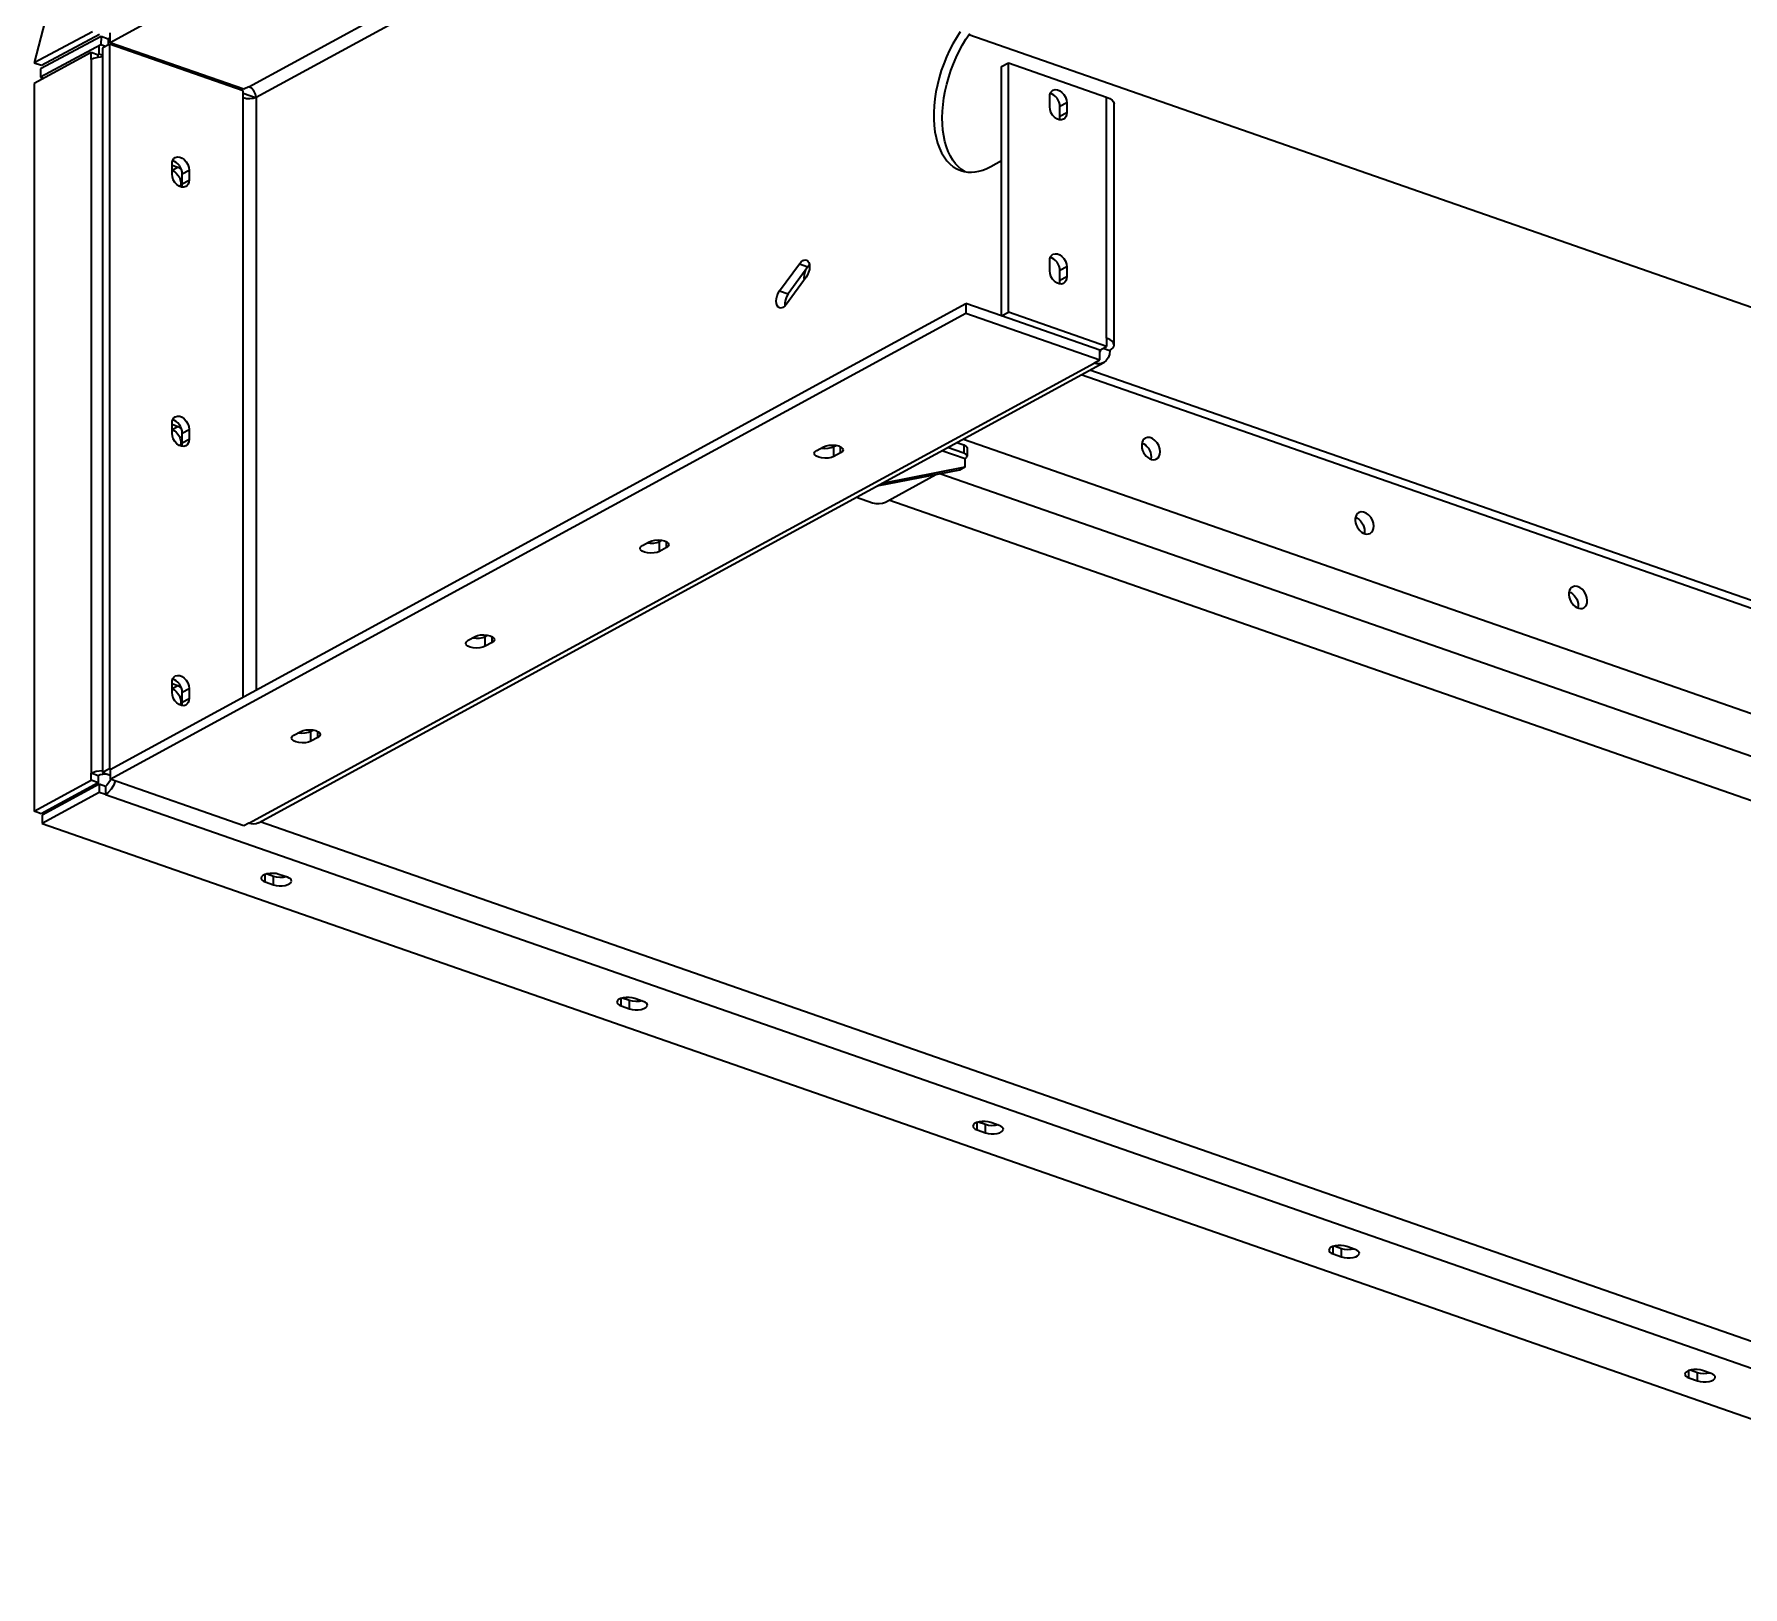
# Model space of a CAD drawing. Header units: millimetres. Extents: x 0 to 594, y 0 to 420.
# Drawn here: x 353.8 to 447.5, y 193.4 to 278.5 of the extents above; entities that cross this region are included whole.
import ezdxf

# ---------------------------------------------------------------- set-up
doc = ezdxf.new("R2010")
doc.units = ezdxf.units.MM

msp = doc.modelspace()

# ---------------------------------------------------------------- linework, layer by layer
at = {"color": 1, "lineweight": 35}
for p, q in [((377.639, 369.335), (353.805, 276.97)), ((404.9, 303.636), (357.967, 278.072)), ((365.576, 275.659), (406.852, 298.142)), ((406.852, 297.343), (365.966, 275.073)), ((356.995, 278.676), (353.805, 276.97)), ((357.465, 278.407), (354.143, 276.63)), ((354.196, 276.834), (357.385, 278.54)), ((357.465, 278.407), (357.463, 277.956)), ((357.856, 278.271), (357.465, 278.407)), ((357.856, 278.271), (357.967, 278.36)), ((357.967, 278.072), (357.967, 278.612)), ((404.377, 278.345), (404.182, 278.008)), ((404.584, 278.666), (404.377, 278.345)), ((404.901, 278.271), (405.104, 278.576)), ((405.066, 278.521), (455.557, 260.92)), ((356.923, 277.53), (353.8, 275.828)), ((357.463, 277.956), (354.141, 276.179)), ((356.923, 277.143), (356.923, 277.53)), ((357.314, 277.394), (356.923, 277.53)), ((357.369, 277.438), (357.298, 277.399)), ((357.314, 277.272), (357.314, 277.394)), ((357.369, 277.438), (357.369, 277.888)), ((357.548, 277.376), (357.369, 277.438)), ((357.712, 277.869), (357.463, 277.956)), ((357.923, 277.984), (357.548, 277.78)), ((357.548, 277.78), (357.548, 238.034)), ((357.856, 278.271), (357.854, 277.947)), ((357.923, 277.984), (357.923, 238.239)), ((365.263, 275.425), (357.923, 277.984)), ((365.307, 275.513), (357.967, 278.072)), ((358.101, 278.025), (358.027, 277.948)), ((404, 277.657), (403.833, 277.293)), ((404.182, 278.008), (404, 277.657)), ((404.363, 277.268), (404.529, 277.615)), ((404.529, 277.615), (404.709, 277.95)), ((404.709, 277.95), (404.901, 278.271)), ((353.805, 276.97), (354.196, 276.834)), ((354.143, 276.63), (354.141, 276.179)), ((357.052, 277.201), (356.923, 277.143)), ((356.923, 277.143), (356.923, 237.99)), ((357.202, 277.248), (357.052, 277.201)), ((357.548, 277.301), (357.202, 277.248)), ((403.548, 276.538), (403.432, 276.152)), ((403.682, 276.919), (403.548, 276.538)), ((403.833, 277.293), (403.682, 276.919)), ((403.954, 276.174), (404.074, 276.545)), ((404.074, 276.545), (404.211, 276.91)), ((404.211, 276.91), (404.363, 277.268)), ((406.852, 276.763), (407.227, 276.968)), ((406.852, 263.083), (406.852, 276.763)), ((407.227, 263.287), (407.227, 276.968)), ((407.227, 276.968), (412.615, 275.089)), ((353.8, 275.828), (353.8, 235.903)), ((354.141, 276.179), (354.246, 276.143)), ((354.246, 276.071), (354.246, 276.187)), ((365.576, 275.659), (365.307, 275.513)), ((365.725, 275.573), (365.576, 275.659)), ((365.852, 275.431), (365.725, 275.573)), ((403.334, 275.764), (403.255, 275.375)), ((403.432, 276.152), (403.334, 275.764)), ((403.764, 275.424), (403.85, 275.8)), ((403.85, 275.8), (403.954, 276.174)), ((409.673, 275.462), (409.786, 275.497)), ((409.786, 275.497), (409.912, 275.489)), ((365.263, 275.039), (365.263, 275.425)), ((365.263, 275.295), (365.939, 275.059)), ((365.436, 275), (365.263, 275.039)), ((365.263, 242.173), (365.263, 275.039)), ((365.631, 274.992), (365.436, 275)), ((365.817, 275.018), (365.631, 274.992)), ((365.966, 275.073), (365.817, 275.018)), ((365.936, 275.255), (365.852, 275.431)), ((365.966, 275.073), (365.936, 275.255)), ((365.966, 275.073), (365.966, 242.556)), ((403.156, 274.609), (403.137, 274.236)), ((403.196, 274.99), (403.156, 274.609)), ((403.255, 275.375), (403.196, 274.99)), ((403.616, 274.314), (403.647, 274.679)), ((403.647, 274.679), (403.696, 275.05)), ((403.696, 275.05), (403.764, 275.424)), ((409.492, 275.098), (409.504, 275.216)), ((409.492, 274.558), (409.492, 275.098)), ((409.51, 274.403), (409.492, 274.558)), ((409.504, 275.216), (409.539, 275.319)), ((409.624, 275.255), (409.525, 275.287)), ((409.539, 275.319), (409.597, 275.403)), ((409.597, 275.403), (409.673, 275.462)), ((409.722, 275.2), (409.624, 275.255)), ((409.813, 275.123), (409.722, 275.2)), ((409.895, 275.028), (409.813, 275.123)), ((409.962, 274.921), (409.895, 275.028)), ((409.912, 275.489), (410.043, 275.438)), ((410.012, 274.804), (409.962, 274.921)), ((410.043, 274.685), (410.012, 274.804)), ((410.043, 275.438), (410.166, 275.348)), ((410.054, 274.567), (410.043, 274.685)), ((410.429, 274.771), (410.054, 274.567)), ((410.054, 274.027), (410.054, 274.567)), ((410.166, 275.348), (410.274, 275.226)), ((410.274, 275.226), (410.358, 275.082)), ((410.358, 275.082), (410.411, 274.926)), ((410.411, 274.926), (410.429, 274.771)), ((410.429, 274.771), (410.429, 274.231)), ((412.615, 275.089), (412.789, 275.014)), ((412.615, 261.858), (412.615, 275.089)), ((412.789, 275.014), (412.919, 274.923)), ((412.919, 274.923), (413, 274.822)), ((413, 274.822), (413.028, 274.715)), ((413.028, 261.484), (413.028, 274.715)), ((403.137, 274.236), (403.139, 273.873)), ((403.139, 273.873), (403.16, 273.523)), ((403.604, 273.956), (403.616, 274.314)), ((403.611, 273.609), (403.604, 273.956)), ((409.563, 274.248), (409.51, 274.403)), ((409.646, 274.103), (409.563, 274.248)), ((409.754, 273.982), (409.646, 274.103)), ((409.878, 273.892), (409.754, 273.982)), ((410.008, 273.841), (409.878, 273.892)), ((410.134, 273.833), (410.008, 273.841)), ((410.02, 273.838), (410.045, 273.928)), ((410.045, 273.928), (410.054, 274.027)), ((410.429, 274.231), (410.054, 274.027)), ((410.247, 273.868), (410.134, 273.833)), ((410.323, 273.927), (410.247, 273.868)), ((410.381, 274.01), (410.323, 273.927)), ((410.416, 274.114), (410.381, 274.01)), ((410.429, 274.231), (410.416, 274.114)), ((403.16, 273.523), (403.202, 273.187)), ((403.202, 273.187), (403.264, 272.868)), ((403.264, 272.868), (403.346, 272.568)), ((403.637, 273.274), (403.611, 273.609)), ((403.682, 272.954), (403.637, 273.274)), ((403.746, 272.649), (403.682, 272.954)), ((361.464, 271.709), (361.54, 271.768)), ((361.54, 271.768), (361.653, 271.803)), ((361.653, 271.803), (361.78, 271.795)), ((361.78, 271.795), (361.91, 271.744)), ((403.346, 272.568), (403.446, 272.289)), ((403.446, 272.289), (403.565, 272.033)), ((403.565, 272.033), (403.702, 271.802)), ((403.702, 271.802), (403.855, 271.596)), ((403.828, 272.363), (403.746, 272.649)), ((403.927, 272.096), (403.828, 272.363)), ((404.044, 271.851), (403.927, 272.096)), ((404.176, 271.629), (404.044, 271.851)), ((361.359, 271.405), (361.371, 271.522)), ((361.359, 270.865), (361.359, 271.405)), ((361.687, 271.225), (361.359, 271.34)), ((361.359, 271.061), (361.374, 271.055)), ((361.377, 270.71), (361.359, 270.865)), ((361.371, 271.522), (361.407, 271.626)), ((361.687, 271.225), (361.374, 271.055)), ((361.374, 271.055), (361.487, 271)), ((361.492, 271.562), (361.392, 271.594)), ((361.407, 271.626), (361.464, 271.709)), ((361.487, 271), (361.593, 270.917)), ((361.589, 271.506), (361.492, 271.562)), ((361.681, 271.429), (361.589, 271.506)), ((361.593, 270.917), (361.686, 270.81)), ((361.762, 271.335), (361.681, 271.429)), ((361.686, 270.81), (361.761, 270.685)), ((361.785, 271.179), (361.687, 271.225)), ((361.829, 271.227), (361.762, 271.335)), ((361.88, 271.11), (361.785, 271.179)), ((361.879, 271.111), (361.829, 271.227)), ((361.911, 270.991), (361.879, 271.111)), ((361.91, 271.744), (362.034, 271.654)), ((361.921, 270.874), (361.911, 270.991)), ((361.921, 270.874), (362.296, 271.078)), ((361.921, 270.334), (361.921, 270.874)), ((362.034, 271.654), (362.141, 271.533)), ((362.141, 271.533), (362.225, 271.388)), ((362.225, 271.388), (362.278, 271.233)), ((362.278, 271.233), (362.296, 271.078)), ((362.296, 271.078), (362.296, 270.538)), ((403.855, 271.596), (404.024, 271.418)), ((404.024, 271.418), (404.207, 271.268)), ((404.325, 271.431), (404.176, 271.629)), ((404.207, 271.268), (404.404, 271.147)), ((404.488, 271.258), (404.325, 271.431)), ((404.404, 271.147), (404.613, 271.057)), ((404.664, 271.113), (404.488, 271.258)), ((404.613, 271.057), (404.801, 271.005)), ((404.854, 270.994), (404.664, 271.113)), ((404.801, 271.005), (404.996, 270.975)), ((404.996, 270.975), (405.197, 270.968)), ((405.197, 270.968), (405.403, 270.984)), ((405.403, 270.984), (405.613, 271.024)), ((405.613, 271.024), (405.827, 271.086)), ((405.827, 271.086), (406.042, 271.171)), ((406.042, 271.171), (406.259, 271.278)), ((406.259, 271.278), (406.852, 271.602)), ((361.43, 270.554), (361.377, 270.71)), ((361.513, 270.41), (361.43, 270.554)), ((361.621, 270.288), (361.513, 270.41)), ((361.745, 270.198), (361.621, 270.288)), ((361.875, 270.147), (361.745, 270.198)), ((361.761, 270.685), (361.813, 270.551)), ((361.839, 270.284), (361.811, 270.167)), ((361.813, 270.551), (361.84, 270.415)), ((361.84, 270.415), (361.839, 270.284)), ((362.001, 270.139), (361.875, 270.147)), ((361.887, 270.145), (361.913, 270.234)), ((361.913, 270.234), (361.921, 270.334)), ((361.921, 270.334), (362.296, 270.538)), ((362.114, 270.174), (362.001, 270.139)), ((362.191, 270.234), (362.114, 270.174)), ((362.248, 270.317), (362.191, 270.234)), ((362.284, 270.42), (362.248, 270.317)), ((362.296, 270.538), (362.284, 270.42)), ((395.957, 266.117), (396.057, 266.15)), ((396.057, 266.15), (396.149, 266.14)), ((396.149, 266.14), (396.224, 266.093)), ((409.492, 266.098), (409.504, 266.215)), ((409.504, 266.215), (409.539, 266.319)), ((409.624, 266.255), (409.525, 266.287)), ((409.539, 266.319), (409.597, 266.402)), ((409.597, 266.402), (409.673, 266.461)), ((409.722, 266.199), (409.624, 266.255)), ((409.673, 266.461), (409.786, 266.496)), ((409.813, 266.122), (409.722, 266.199)), ((409.786, 266.496), (409.912, 266.488)), ((409.912, 266.488), (410.043, 266.437)), ((410.043, 266.437), (410.166, 266.347)), ((410.166, 266.347), (410.274, 266.226)), ((410.274, 266.226), (410.358, 266.081)), ((394.682, 264.45), (395.764, 265.94)), ((396.139, 265.208), (395.057, 263.719)), ((396.232, 265.776), (395.15, 264.287)), ((395.764, 265.94), (395.857, 266.045)), ((395.764, 265.94), (396.232, 265.776)), ((395.857, 266.045), (395.957, 266.117)), ((396.022, 265.312), (396.014, 265.177)), ((396.05, 265.452), (396.022, 265.312)), ((396.097, 265.59), (396.05, 265.452)), ((396.215, 265.334), (396.139, 265.208)), ((396.274, 265.476), (396.215, 265.334)), ((396.224, 266.093), (396.28, 266.012)), ((396.319, 265.876), (396.232, 265.776)), ((396.312, 265.625), (396.274, 265.476)), ((396.28, 266.012), (396.315, 265.902)), ((396.326, 265.77), (396.312, 265.625)), ((396.315, 265.902), (396.326, 265.77)), ((409.492, 265.557), (409.492, 266.098)), ((409.51, 265.403), (409.492, 265.557)), ((409.563, 265.247), (409.51, 265.403)), ((409.646, 265.103), (409.563, 265.247)), ((409.895, 266.028), (409.813, 266.122)), ((409.962, 265.92), (409.895, 266.028)), ((410.012, 265.804), (409.962, 265.92)), ((410.043, 265.684), (410.012, 265.804)), ((410.054, 265.567), (410.043, 265.684)), ((410.429, 265.771), (410.054, 265.567)), ((410.054, 265.027), (410.054, 265.567)), ((410.429, 265.231), (410.054, 265.027)), ((410.358, 266.081), (410.411, 265.926)), ((410.411, 265.926), (410.429, 265.771)), ((410.429, 265.231), (410.416, 265.113)), ((410.429, 265.771), (410.429, 265.231)), ((394.546, 264.182), (394.605, 264.324)), ((394.605, 264.324), (394.682, 264.45)), ((394.682, 264.45), (395.15, 264.287)), ((395.15, 264.287), (395.061, 264.133)), ((396.014, 265.177), (396.026, 265.053)), ((409.754, 264.981), (409.646, 265.103)), ((409.878, 264.891), (409.754, 264.981)), ((410.008, 264.84), (409.878, 264.891)), ((410.134, 264.832), (410.008, 264.84)), ((410.02, 264.838), (410.045, 264.927)), ((410.045, 264.927), (410.054, 265.027)), ((410.247, 264.867), (410.134, 264.832)), ((410.323, 264.926), (410.247, 264.867)), ((410.381, 265.01), (410.323, 264.926)), ((410.416, 265.113), (410.381, 265.01)), ((357.967, 238.199), (404.9, 263.763)), ((394.495, 263.889), (394.508, 264.034)), ((394.505, 263.757), (394.495, 263.889)), ((394.54, 263.646), (394.505, 263.757)), ((394.508, 264.034), (394.546, 264.182)), ((394.597, 263.565), (394.54, 263.646)), ((394.672, 263.518), (394.597, 263.565)), ((394.764, 263.509), (394.672, 263.518)), ((394.863, 263.541), (394.764, 263.509)), ((394.963, 263.613), (394.863, 263.541)), ((395.057, 263.719), (394.963, 263.613)), ((394.997, 263.96), (394.966, 263.783)), ((394.966, 263.783), (394.97, 263.619)), ((395.061, 264.133), (394.997, 263.96)), ((404.9, 263.763), (404.9, 263.223)), ((406.852, 263.083), (404.9, 263.763)), ((357.967, 237.659), (404.9, 263.223)), ((404.9, 263.223), (412.24, 260.664)), ((406.852, 263.083), (407.227, 263.287)), ((412.24, 261.204), (406.852, 263.083)), ((412.24, 261.204), (406.852, 263.083)), ((412.615, 261.408), (407.227, 263.287)), ((412.615, 261.858), (412.615, 261.408)), ((412.789, 261.783), (412.615, 261.858)), ((412.919, 261.692), (412.789, 261.783)), ((413, 261.591), (412.919, 261.692)), ((413.028, 261.484), (413, 261.591)), ((413.012, 261.404), (413.028, 261.484)), ((366.102, 235.27), (412.454, 260.518)), ((411.928, 260.494), (412.24, 260.664)), ((412.24, 261.204), (412.615, 261.408)), ((412.24, 260.664), (412.24, 261.204)), ((412.24, 261.105), (412.28, 261.167)), ((412.28, 261.167), (412.306, 261.24)), ((412.454, 260.518), (412.336, 260.471)), ((412.432, 261.309), (412.787, 261.185)), ((412.594, 260.627), (412.454, 260.518)), ((412.699, 260.779), (412.594, 260.627)), ((412.765, 260.969), (412.699, 260.779)), ((412.787, 261.185), (412.765, 260.969)), ((412.787, 261.185), (412.89, 261.252)), ((412.89, 261.252), (412.966, 261.325)), ((412.966, 261.325), (413.012, 261.404)), ((365.576, 235.246), (411.928, 260.494)), ((500.939, 228.561), (411.21, 259.841)), ((471.622, 239.218), (411.7, 260.107)), ((412.069, 260.458), (411.928, 260.494)), ((412.206, 260.45), (412.069, 260.458)), ((412.336, 260.471), (412.206, 260.45)), ((361.359, 257.184), (361.371, 257.301)), ((361.359, 256.644), (361.359, 257.184)), ((361.687, 257.004), (361.359, 257.119)), ((361.359, 256.84), (361.374, 256.834)), ((361.371, 257.301), (361.407, 257.405)), ((361.687, 257.004), (361.374, 256.834)), ((361.374, 256.834), (361.487, 256.779)), ((361.492, 257.341), (361.392, 257.373)), ((361.407, 257.405), (361.464, 257.488)), ((361.464, 257.488), (361.54, 257.547)), ((361.487, 256.779), (361.593, 256.696)), ((361.589, 257.285), (361.492, 257.341)), ((361.54, 257.547), (361.653, 257.582)), ((361.681, 257.208), (361.589, 257.285)), ((361.653, 257.582), (361.78, 257.574)), ((361.762, 257.114), (361.681, 257.208)), ((361.785, 256.958), (361.687, 257.004)), ((361.829, 257.006), (361.762, 257.114)), ((361.78, 257.574), (361.91, 257.523)), ((361.88, 256.889), (361.785, 256.958)), ((361.879, 256.89), (361.829, 257.006)), ((361.911, 256.77), (361.879, 256.89)), ((361.91, 257.523), (362.034, 257.433)), ((361.921, 256.653), (361.911, 256.77)), ((361.921, 256.653), (362.296, 256.857)), ((362.034, 257.433), (362.141, 257.312)), ((362.141, 257.312), (362.225, 257.167)), ((362.225, 257.167), (362.278, 257.012)), ((362.278, 257.012), (362.296, 256.857)), ((362.296, 256.857), (362.296, 256.317)), ((361.377, 256.489), (361.359, 256.644)), ((361.43, 256.333), (361.377, 256.489)), ((361.513, 256.189), (361.43, 256.333)), ((361.621, 256.067), (361.513, 256.189)), ((361.593, 256.696), (361.686, 256.589)), ((361.745, 255.977), (361.621, 256.067)), ((361.686, 256.589), (361.761, 256.464)), ((361.875, 255.926), (361.745, 255.977)), ((361.761, 256.464), (361.813, 256.33)), ((361.839, 256.063), (361.811, 255.946)), ((361.813, 256.33), (361.84, 256.194)), ((361.84, 256.194), (361.839, 256.063)), ((362.001, 255.918), (361.875, 255.926)), ((361.887, 255.924), (361.913, 256.013)), ((361.913, 256.013), (361.921, 256.113)), ((361.921, 256.113), (361.921, 256.653)), ((361.921, 256.113), (362.296, 256.317)), ((362.114, 255.953), (362.001, 255.918)), ((362.191, 256.012), (362.114, 255.953)), ((362.248, 256.096), (362.191, 256.012)), ((362.284, 256.199), (362.248, 256.096)), ((362.296, 256.317), (362.284, 256.199)), ((396.717, 255.696), (397.091, 255.9)), ((396.962, 255.83), (397.148, 255.812)), ((397.091, 255.9), (397.227, 255.955)), ((397.148, 255.812), (397.338, 255.82)), ((397.227, 255.955), (397.394, 255.988)), ((397.338, 255.82), (397.512, 255.854)), ((397.394, 255.988), (397.577, 255.998)), ((397.512, 255.854), (397.654, 255.91)), ((397.577, 255.998), (397.758, 255.984)), ((397.654, 255.91), (397.783, 255.98)), ((397.654, 255.37), (397.654, 255.91)), ((397.758, 255.984), (397.921, 255.946)), ((397.921, 255.946), (398.049, 255.888)), ((398.028, 255.574), (398.028, 255.9)), ((398.049, 255.888), (398.132, 255.816)), ((398.132, 255.816), (398.16, 255.737)), ((404.775, 255.549), (403.895, 255.856)), ((404.399, 256.131), (404.775, 255.999)), ((404.762, 256.328), (501.72, 222.528)), ((404.775, 255.999), (404.913, 255.924)), ((404.775, 255.999), (404.775, 255.549)), ((404.913, 255.924), (404.95, 255.878)), ((404.95, 255.878), (404.963, 255.829)), ((404.963, 255.829), (404.963, 255.379)), ((414.54, 256.053), (414.537, 255.939)), ((414.537, 255.939), (414.554, 255.821)), ((414.562, 256.157), (414.54, 256.053)), ((414.55, 256.115), (414.648, 256.068)), ((414.554, 255.821), (414.589, 255.701)), ((414.603, 256.248), (414.562, 256.157)), ((414.66, 256.321), (414.603, 256.248)), ((414.648, 256.068), (414.743, 256.001)), ((414.733, 256.375), (414.66, 256.321)), ((414.855, 256.413), (414.733, 256.375)), ((414.743, 256.001), (414.829, 255.916)), ((414.829, 255.916), (414.905, 255.817)), ((414.992, 256.404), (414.855, 256.413)), ((414.905, 255.817), (414.967, 255.707)), ((415.133, 256.349), (414.992, 256.404)), ((415.267, 256.252), (415.133, 256.349)), ((415.384, 256.12), (415.267, 256.252)), ((415.474, 255.963), (415.384, 256.12)), ((415.532, 255.795), (415.474, 255.963)), ((396.585, 255.533), (396.619, 255.619)), ((396.613, 255.454), (396.585, 255.533)), ((396.696, 255.382), (396.613, 255.454)), ((396.619, 255.619), (396.717, 255.696)), ((396.824, 255.324), (396.696, 255.382)), ((396.986, 255.286), (396.824, 255.324)), ((397.168, 255.272), (396.986, 255.286)), ((397.351, 255.282), (397.168, 255.272)), ((397.518, 255.315), (397.351, 255.282)), ((397.654, 255.37), (397.518, 255.315)), ((398.028, 255.574), (397.654, 255.37)), ((398.126, 255.651), (398.028, 255.574)), ((398.16, 255.737), (398.126, 255.651)), ((404.853, 255.243), (403.583, 255.686)), ((404.913, 255.474), (404.775, 255.549)), ((404.853, 255.243), (404.935, 255.307)), ((404.853, 254.793), (404.853, 255.243)), ((404.95, 255.428), (404.913, 255.474)), ((404.935, 255.307), (404.963, 255.379)), ((404.963, 255.379), (404.95, 255.428)), ((414.589, 255.701), (414.642, 255.586)), ((414.642, 255.586), (414.711, 255.478)), ((414.711, 255.478), (414.792, 255.384)), ((414.792, 255.384), (414.883, 255.305)), ((414.883, 255.305), (414.98, 255.246)), ((414.967, 255.707), (415.013, 255.59)), ((414.98, 255.246), (415.079, 255.208)), ((415.013, 255.59), (415.042, 255.471)), ((415.051, 255.355), (415.037, 255.221)), ((415.042, 255.471), (415.051, 255.355)), ((415.079, 255.208), (415.177, 255.193)), ((415.177, 255.193), (415.27, 255.202)), ((415.27, 255.202), (415.354, 255.233)), ((415.354, 255.233), (415.437, 255.297)), ((415.437, 255.297), (415.499, 255.388)), ((415.499, 255.388), (415.538, 255.5)), ((415.551, 255.627), (415.532, 255.795)), ((415.538, 255.5), (415.551, 255.627)), ((404.541, 254.623), (400.012, 253.741)), ((400.324, 253.911), (404.853, 254.793)), ((400.48, 252.861), (403.255, 254.372)), ((403.527, 254.426), (495.059, 222.517)), ((404.853, 254.793), (404.541, 254.623)), ((398.898, 253.134), (399.778, 252.827)), ((399.778, 252.827), (399.951, 252.788)), ((399.951, 252.788), (400.145, 252.781)), ((400.145, 252.781), (400.331, 252.807)), ((400.331, 252.807), (400.48, 252.861)), ((492.623, 220.911), (400.672, 252.966)), ((426.275, 252.074), (426.253, 251.97)), ((426.316, 252.165), (426.275, 252.074)), ((426.373, 252.238), (426.316, 252.165)), ((426.446, 252.292), (426.373, 252.238)), ((426.568, 252.33), (426.446, 252.292)), ((426.705, 252.321), (426.568, 252.33)), ((426.846, 252.266), (426.705, 252.321)), ((426.98, 252.168), (426.846, 252.266)), ((427.097, 252.036), (426.98, 252.168)), ((426.253, 251.97), (426.25, 251.856)), ((426.25, 251.856), (426.267, 251.737)), ((426.263, 252.031), (426.362, 251.985)), ((426.267, 251.737), (426.302, 251.618)), ((426.302, 251.618), (426.355, 251.502)), ((426.355, 251.502), (426.424, 251.395)), ((426.362, 251.985), (426.456, 251.918)), ((426.424, 251.395), (426.505, 251.301)), ((426.456, 251.918), (426.542, 251.833)), ((426.505, 251.301), (426.596, 251.222)), ((426.542, 251.833), (426.618, 251.734)), ((426.596, 251.222), (426.693, 251.163)), ((426.618, 251.734), (426.68, 251.624)), ((426.68, 251.624), (426.726, 251.507)), ((426.693, 251.163), (426.792, 251.125)), ((426.726, 251.507), (426.755, 251.388)), ((426.764, 251.272), (426.75, 251.138)), ((426.755, 251.388), (426.764, 251.272)), ((426.983, 251.118), (427.067, 251.15)), ((427.067, 251.15), (427.15, 251.214)), ((427.187, 251.88), (427.097, 252.036)), ((427.15, 251.214), (427.212, 251.304)), ((427.245, 251.712), (427.187, 251.88)), ((427.212, 251.304), (427.251, 251.416)), ((427.264, 251.544), (427.245, 251.712)), ((427.251, 251.416), (427.264, 251.544)), ((387.027, 250.327), (387.061, 250.413)), ((387.056, 250.247), (387.027, 250.327)), ((387.138, 250.176), (387.056, 250.247)), ((387.061, 250.413), (387.159, 250.49)), ((387.159, 250.49), (387.534, 250.694)), ((387.405, 250.624), (387.591, 250.606)), ((387.534, 250.694), (387.669, 250.749)), ((387.591, 250.606), (387.78, 250.614)), ((387.669, 250.749), (387.837, 250.782)), ((387.78, 250.614), (387.955, 250.648)), ((387.837, 250.782), (388.019, 250.792)), ((387.955, 250.648), (388.096, 250.704)), ((388.019, 250.792), (388.201, 250.778)), ((388.096, 250.704), (388.225, 250.774)), ((388.096, 250.164), (388.096, 250.704)), ((388.471, 250.368), (388.096, 250.164)), ((388.201, 250.778), (388.363, 250.74)), ((388.363, 250.74), (388.492, 250.682)), ((388.471, 250.368), (388.471, 250.694)), ((388.568, 250.444), (388.471, 250.368)), ((388.492, 250.682), (388.574, 250.61)), ((388.602, 250.531), (388.568, 250.444)), ((388.574, 250.61), (388.602, 250.531)), ((426.792, 251.125), (426.89, 251.11)), ((426.89, 251.11), (426.983, 251.118)), ((387.266, 250.118), (387.138, 250.176)), ((387.429, 250.08), (387.266, 250.118)), ((387.61, 250.065), (387.429, 250.08)), ((387.793, 250.076), (387.61, 250.065)), ((387.96, 250.109), (387.793, 250.076)), ((388.096, 250.164), (387.96, 250.109)), ((437.966, 247.887), (437.963, 247.773)), ((437.963, 247.773), (437.98, 247.654)), ((437.988, 247.991), (437.966, 247.887)), ((437.976, 247.948), (438.075, 247.901)), ((437.98, 247.654), (438.015, 247.535)), ((438.029, 248.081), (437.988, 247.991)), ((438.015, 247.535), (438.068, 247.419)), ((438.086, 248.155), (438.029, 248.081)), ((438.068, 247.419), (438.137, 247.312)), ((438.075, 247.901), (438.169, 247.834)), ((438.159, 248.208), (438.086, 248.155)), ((438.281, 248.247), (438.159, 248.208)), ((438.169, 247.834), (438.255, 247.75)), ((438.255, 247.75), (438.331, 247.65)), ((438.418, 248.238), (438.281, 248.247)), ((438.331, 247.65), (438.393, 247.54)), ((438.393, 247.54), (438.439, 247.424)), ((438.559, 248.182), (438.418, 248.238)), ((438.439, 247.424), (438.468, 247.305)), ((438.693, 248.085), (438.559, 248.182)), ((438.81, 247.953), (438.693, 248.085)), ((438.9, 247.797), (438.81, 247.953)), ((438.958, 247.628), (438.9, 247.797)), ((438.977, 247.461), (438.958, 247.628)), ((438.964, 247.333), (438.977, 247.461)), ((438.137, 247.312), (438.218, 247.217)), ((438.218, 247.217), (438.309, 247.139)), ((438.309, 247.139), (438.406, 247.079)), ((438.406, 247.079), (438.505, 247.042)), ((438.477, 247.188), (438.463, 247.055)), ((438.468, 247.305), (438.477, 247.188)), ((438.505, 247.042), (438.603, 247.027)), ((438.603, 247.027), (438.696, 247.035)), ((438.696, 247.035), (438.781, 247.067)), ((438.781, 247.067), (438.863, 247.131)), ((438.863, 247.131), (438.925, 247.221)), ((438.925, 247.221), (438.964, 247.333)), ((377.976, 245.488), (378.112, 245.542)), ((378.112, 245.542), (378.279, 245.576)), ((378.279, 245.576), (378.462, 245.586)), ((378.462, 245.586), (378.643, 245.572)), ((378.538, 245.497), (378.667, 245.568)), ((378.643, 245.572), (378.805, 245.534)), ((378.805, 245.534), (378.934, 245.476)), ((377.469, 245.121), (377.503, 245.207)), ((377.498, 245.041), (377.469, 245.121)), ((377.58, 244.97), (377.498, 245.041)), ((377.503, 245.207), (377.601, 245.284)), ((377.708, 244.912), (377.58, 244.97)), ((377.601, 245.284), (377.976, 245.488)), ((377.871, 244.874), (377.708, 244.912)), ((377.847, 245.418), (378.033, 245.4)), ((378.052, 244.859), (377.871, 244.874)), ((378.033, 245.4), (378.222, 245.408)), ((378.235, 244.869), (378.052, 244.859)), ((378.222, 245.408), (378.397, 245.442)), ((378.402, 244.903), (378.235, 244.869)), ((378.397, 245.442), (378.538, 245.497)), ((378.538, 244.957), (378.402, 244.903)), ((378.538, 244.957), (378.538, 245.497)), ((378.913, 245.162), (378.538, 244.957)), ((378.913, 245.162), (378.913, 245.488)), ((379.01, 245.238), (378.913, 245.162)), ((378.934, 245.476), (379.016, 245.404)), ((379.044, 245.325), (379.01, 245.238)), ((379.016, 245.404), (379.044, 245.325)), ((361.359, 242.963), (361.371, 243.08)), ((361.359, 242.423), (361.359, 242.963)), ((361.687, 242.783), (361.359, 242.898)), ((361.371, 243.08), (361.407, 243.184)), ((361.687, 242.783), (361.374, 242.613)), ((361.492, 243.12), (361.392, 243.152)), ((361.407, 243.184), (361.464, 243.267)), ((361.464, 243.267), (361.54, 243.326)), ((361.589, 243.064), (361.492, 243.12)), ((361.54, 243.326), (361.653, 243.361)), ((361.681, 242.987), (361.589, 243.064)), ((361.653, 243.361), (361.78, 243.353)), ((361.762, 242.893), (361.681, 242.987)), ((361.785, 242.737), (361.687, 242.783)), ((361.829, 242.785), (361.762, 242.893)), ((361.78, 243.353), (361.91, 243.302)), ((361.88, 242.668), (361.785, 242.737)), ((361.879, 242.669), (361.829, 242.785)), ((361.91, 243.302), (362.034, 243.212)), ((362.034, 243.212), (362.141, 243.091)), ((362.141, 243.091), (362.225, 242.946)), ((362.225, 242.946), (362.278, 242.791)), ((362.278, 242.791), (362.296, 242.636)), ((361.359, 242.619), (361.374, 242.613)), ((361.377, 242.268), (361.359, 242.423)), ((361.374, 242.613), (361.487, 242.558)), ((361.43, 242.112), (361.377, 242.268)), ((361.513, 241.968), (361.43, 242.112)), ((361.487, 242.558), (361.593, 242.475)), ((361.621, 241.846), (361.513, 241.968)), ((361.593, 242.475), (361.686, 242.368)), ((361.745, 241.756), (361.621, 241.846)), ((361.686, 242.368), (361.761, 242.243)), ((361.761, 242.243), (361.813, 242.109)), ((361.839, 241.842), (361.811, 241.725)), ((361.813, 242.109), (361.84, 241.973)), ((361.84, 241.973), (361.839, 241.842)), ((361.911, 242.549), (361.879, 242.669)), ((361.887, 241.703), (361.913, 241.792)), ((361.921, 242.432), (361.911, 242.549)), ((361.913, 241.792), (361.921, 241.892)), ((361.921, 242.432), (362.296, 242.636)), ((361.921, 241.892), (361.921, 242.432)), ((361.921, 241.892), (362.296, 242.096)), ((362.191, 241.791), (362.114, 241.732)), ((362.248, 241.875), (362.191, 241.791)), ((362.284, 241.978), (362.248, 241.875)), ((362.296, 242.096), (362.284, 241.978)), ((362.296, 242.636), (362.296, 242.096)), ((361.875, 241.705), (361.745, 241.756)), ((362.001, 241.697), (361.875, 241.705)), ((362.114, 241.732), (362.001, 241.697)), ((367.912, 239.915), (367.945, 240.001)), ((367.94, 239.835), (367.912, 239.915)), ((367.945, 240.001), (368.043, 240.078)), ((368.043, 240.078), (368.418, 240.282)), ((368.289, 240.212), (368.475, 240.194)), ((368.418, 240.282), (368.554, 240.336)), ((368.475, 240.194), (368.665, 240.202)), ((368.554, 240.336), (368.721, 240.37)), ((368.665, 240.202), (368.839, 240.236)), ((368.721, 240.37), (368.904, 240.38)), ((368.839, 240.236), (368.98, 240.291)), ((368.904, 240.38), (369.085, 240.366)), ((368.98, 240.291), (369.109, 240.362)), ((368.98, 239.751), (368.98, 240.291)), ((369.355, 239.955), (368.98, 239.751)), ((369.085, 240.366), (369.247, 240.328)), ((369.247, 240.328), (369.376, 240.27)), ((369.355, 239.955), (369.355, 240.282)), ((369.453, 240.032), (369.355, 239.955)), ((369.376, 240.27), (369.458, 240.198)), ((369.486, 240.119), (369.453, 240.032)), ((369.458, 240.198), (369.486, 240.119)), ((368.022, 239.763), (367.94, 239.835)), ((368.151, 239.706), (368.022, 239.763)), ((368.313, 239.668), (368.151, 239.706)), ((368.494, 239.653), (368.313, 239.668)), ((368.677, 239.663), (368.494, 239.653)), ((368.844, 239.697), (368.677, 239.663)), ((368.98, 239.751), (368.844, 239.697)), ((356.923, 237.99), (357.052, 238.048)), ((357.052, 238.048), (357.202, 238.095)), ((357.202, 238.095), (357.548, 238.149)), ((357.923, 238.239), (357.548, 238.034)), ((357.548, 238.034), (357.967, 237.888)), ((357.994, 238.214), (357.923, 238.239)), ((357.967, 238.199), (357.967, 237.659)), ((353.8, 235.903), (356.923, 237.604)), ((357.314, 237.468), (354.19, 235.767)), ((357.369, 237.385), (354.246, 235.684)), ((356.923, 237.604), (356.923, 237.99)), ((357.314, 237.854), (356.923, 237.99)), ((357.314, 237.468), (356.923, 237.604)), ((357.425, 237.899), (357.314, 237.854)), ((357.314, 237.854), (357.314, 237.468)), ((357.704, 237.268), (357.369, 237.385)), ((357.369, 237.385), (357.369, 236.935)), ((357.562, 237.927), (357.425, 237.899)), ((357.712, 237.936), (357.562, 237.927)), ((357.787, 237.33), (357.704, 237.268)), ((357.704, 237.268), (357.704, 236.818)), ((357.862, 237.925), (357.712, 237.936)), ((357.864, 237.419), (357.787, 237.33)), ((357.93, 237.53), (357.864, 237.419)), ((358.016, 237.109), (357.866, 236.937)), ((357.979, 237.655), (357.93, 237.53)), ((365.307, 235.1), (357.967, 237.659)), ((358.146, 237.322), (358.016, 237.109)), ((358.245, 237.562), (358.146, 237.322)), ((357.369, 236.935), (354.246, 235.234)), ((357.704, 236.818), (357.369, 236.935)), ((357.866, 236.937), (357.704, 236.818)), ((357.704, 236.818), (477.177, 195.169)), ((354.19, 235.767), (353.8, 235.903)), ((354.246, 235.684), (354.246, 235.234)), ((354.246, 235.234), (474.389, 193.351)), ((365.576, 235.246), (365.307, 235.1)), ((365.716, 235.21), (365.576, 235.246)), ((365.854, 235.203), (365.716, 235.21)), ((365.983, 235.223), (365.854, 235.203)), ((366.102, 235.27), (365.983, 235.223)), ((471.243, 198.696), (366.19, 235.318)), ((366.441, 232.433), (366.333, 232.377)), ((366.581, 232.474), (366.441, 232.433)), ((366.466, 232.034), (366.466, 232.442)), ((366.934, 232.321), (366.53, 232.462)), ((366.741, 232.496), (366.581, 232.474)), ((366.908, 232.498), (366.741, 232.496)), ((367.071, 232.48), (366.908, 232.498)), ((367.215, 232.442), (367.071, 232.48)), ((367.684, 232.279), (367.215, 232.442)), ((366.264, 232.311), (366.241, 232.238)), ((366.241, 232.238), (366.256, 232.18)), ((366.256, 232.18), (366.3, 232.125)), ((366.333, 232.377), (366.264, 232.311)), ((366.3, 232.125), (366.371, 232.075)), ((366.371, 232.075), (366.466, 232.034)), ((366.466, 232.034), (366.934, 231.871)), ((367.092, 232.281), (366.934, 232.321)), ((366.934, 231.871), (366.934, 232.321)), ((366.934, 231.871), (367.079, 231.833)), ((367.079, 231.833), (367.241, 231.815)), ((367.27, 232.264), (367.092, 232.281)), ((367.241, 231.815), (367.409, 231.817)), ((367.452, 232.271), (367.27, 232.264)), ((367.409, 231.817), (367.569, 231.839)), ((367.62, 232.301), (367.452, 232.271)), ((367.569, 231.839), (367.709, 231.88)), ((367.779, 232.238), (367.684, 232.279)), ((367.709, 231.88), (367.817, 231.936)), ((367.85, 232.188), (367.779, 232.238)), ((367.817, 231.936), (367.886, 232.002)), ((367.894, 232.133), (367.85, 232.188)), ((367.886, 232.002), (367.909, 232.075)), ((367.909, 232.075), (367.894, 232.133)), ((385.786, 225.505), (385.762, 225.433)), ((385.762, 225.433), (385.777, 225.375)), ((385.777, 225.375), (385.821, 225.32)), ((385.854, 225.572), (385.786, 225.505)), ((385.821, 225.32), (385.893, 225.27)), ((385.963, 225.628), (385.854, 225.572)), ((385.893, 225.27), (385.987, 225.229)), ((386.102, 225.668), (385.963, 225.628)), ((385.987, 225.229), (385.987, 225.637)), ((385.987, 225.229), (386.456, 225.065)), ((386.456, 225.515), (386.051, 225.656)), ((386.262, 225.691), (386.102, 225.668)), ((386.43, 225.693), (386.262, 225.691)), ((386.593, 225.674), (386.43, 225.693)), ((386.614, 225.476), (386.456, 225.515)), ((386.456, 225.065), (386.456, 225.515)), ((386.456, 225.065), (386.6, 225.028)), ((386.737, 225.637), (386.593, 225.674)), ((386.6, 225.028), (386.763, 225.01)), ((386.792, 225.459), (386.614, 225.476)), ((387.206, 225.474), (386.737, 225.637)), ((386.763, 225.01), (386.931, 225.012)), ((386.973, 225.466), (386.792, 225.459)), ((386.931, 225.012), (387.091, 225.034)), ((387.142, 225.496), (386.973, 225.466)), ((387.091, 225.034), (387.23, 225.074)), ((387.3, 225.432), (387.206, 225.474)), ((387.23, 225.074), (387.339, 225.13)), ((387.372, 225.383), (387.3, 225.432)), ((387.339, 225.13), (387.407, 225.197)), ((387.416, 225.328), (387.372, 225.383)), ((387.407, 225.197), (387.431, 225.269)), ((387.431, 225.269), (387.416, 225.328)), ((405.307, 218.7), (405.284, 218.627)), ((405.284, 218.627), (405.299, 218.569)), ((405.299, 218.569), (405.343, 218.514)), ((405.376, 218.767), (405.307, 218.7)), ((405.343, 218.514), (405.414, 218.465)), ((405.484, 218.822), (405.376, 218.767)), ((405.414, 218.465), (405.509, 218.423)), ((405.624, 218.863), (405.484, 218.822)), ((405.509, 218.423), (405.509, 218.832)), ((405.509, 218.423), (405.978, 218.26)), ((405.978, 218.71), (405.573, 218.851)), ((405.784, 218.885), (405.624, 218.863)), ((405.952, 218.887), (405.784, 218.885)), ((406.114, 218.869), (405.952, 218.887)), ((406.136, 218.67), (405.978, 218.71)), ((405.978, 218.26), (405.978, 218.71)), ((406.259, 218.832), (406.114, 218.869)), ((406.314, 218.653), (406.136, 218.67)), ((406.727, 218.668), (406.259, 218.832)), ((406.495, 218.66), (406.314, 218.653)), ((406.663, 218.691), (406.495, 218.66)), ((406.822, 218.627), (406.727, 218.668)), ((406.893, 218.577), (406.822, 218.627)), ((406.86, 218.325), (406.929, 218.392)), ((406.937, 218.522), (406.893, 218.577)), ((406.929, 218.392), (406.952, 218.464)), ((406.952, 218.464), (406.937, 218.522)), ((405.978, 218.26), (406.122, 218.223)), ((406.122, 218.223), (406.285, 218.204)), ((406.285, 218.204), (406.452, 218.206)), ((406.452, 218.206), (406.612, 218.228)), ((406.612, 218.228), (406.752, 218.269)), ((406.752, 218.269), (406.86, 218.325)), ((424.829, 211.894), (424.806, 211.822)), ((424.806, 211.822), (424.821, 211.764)), ((424.898, 211.961), (424.829, 211.894)), ((425.006, 212.017), (424.898, 211.961)), ((425.146, 212.058), (425.006, 212.017)), ((425.031, 211.618), (425.031, 212.026)), ((425.499, 211.905), (425.095, 212.046)), ((425.306, 212.08), (425.146, 212.058)), ((425.474, 212.082), (425.306, 212.08)), ((425.636, 212.063), (425.474, 212.082)), ((425.657, 211.865), (425.499, 211.905)), ((425.499, 211.455), (425.499, 211.905)), ((425.78, 212.026), (425.636, 212.063)), ((425.835, 211.848), (425.657, 211.865)), ((426.249, 211.863), (425.78, 212.026)), ((426.017, 211.855), (425.835, 211.848)), ((426.185, 211.885), (426.017, 211.855)), ((426.344, 211.822), (426.249, 211.863)), ((426.415, 211.772), (426.344, 211.822)), ((424.821, 211.764), (424.865, 211.709)), ((424.865, 211.709), (424.936, 211.659)), ((424.936, 211.659), (425.031, 211.618)), ((425.031, 211.618), (425.499, 211.455)), ((425.499, 211.455), (425.644, 211.417)), ((425.644, 211.417), (425.806, 211.399)), ((425.806, 211.399), (425.974, 211.401)), ((425.974, 211.401), (426.134, 211.423)), ((426.134, 211.423), (426.274, 211.464)), ((426.274, 211.464), (426.382, 211.52)), ((426.382, 211.52), (426.451, 211.586)), ((426.459, 211.717), (426.415, 211.772)), ((426.451, 211.586), (426.474, 211.659)), ((426.474, 211.659), (426.459, 211.717)), ((444.667, 205.252), (444.528, 205.212)), ((444.553, 204.813), (444.553, 205.221)), ((445.021, 205.099), (444.616, 205.24)), ((444.827, 205.275), (444.667, 205.252)), ((444.995, 205.276), (444.827, 205.275)), ((445.158, 205.258), (444.995, 205.276)), ((445.302, 205.221), (445.158, 205.258)), ((445.771, 205.058), (445.302, 205.221)), ((444.351, 205.089), (444.327, 205.017)), ((444.327, 205.017), (444.342, 204.959)), ((444.342, 204.959), (444.387, 204.903)), ((444.419, 205.156), (444.351, 205.089)), ((444.387, 204.903), (444.458, 204.854)), ((444.528, 205.212), (444.419, 205.156)), ((444.458, 204.854), (444.553, 204.813)), ((444.553, 204.813), (445.021, 204.649)), ((445.179, 205.06), (445.021, 205.099)), ((445.021, 204.649), (445.021, 205.099)), ((445.021, 204.649), (445.166, 204.612)), ((445.166, 204.612), (445.328, 204.594)), ((445.357, 205.043), (445.179, 205.06)), ((445.328, 204.594), (445.496, 204.596)), ((445.538, 205.049), (445.357, 205.043)), ((445.496, 204.596), (445.656, 204.618)), ((445.707, 205.08), (445.538, 205.049)), ((445.656, 204.618), (445.795, 204.658)), ((445.865, 205.016), (445.771, 205.058)), ((445.795, 204.658), (445.904, 204.714)), ((445.937, 204.967), (445.865, 205.016)), ((445.904, 204.714), (445.972, 204.781)), ((445.981, 204.911), (445.937, 204.967)), ((445.972, 204.781), (445.996, 204.853)), ((445.996, 204.853), (445.981, 204.911))]:
    msp.add_line(p, q, dxfattribs=at)

doc.saveas('drawing.dxf')
